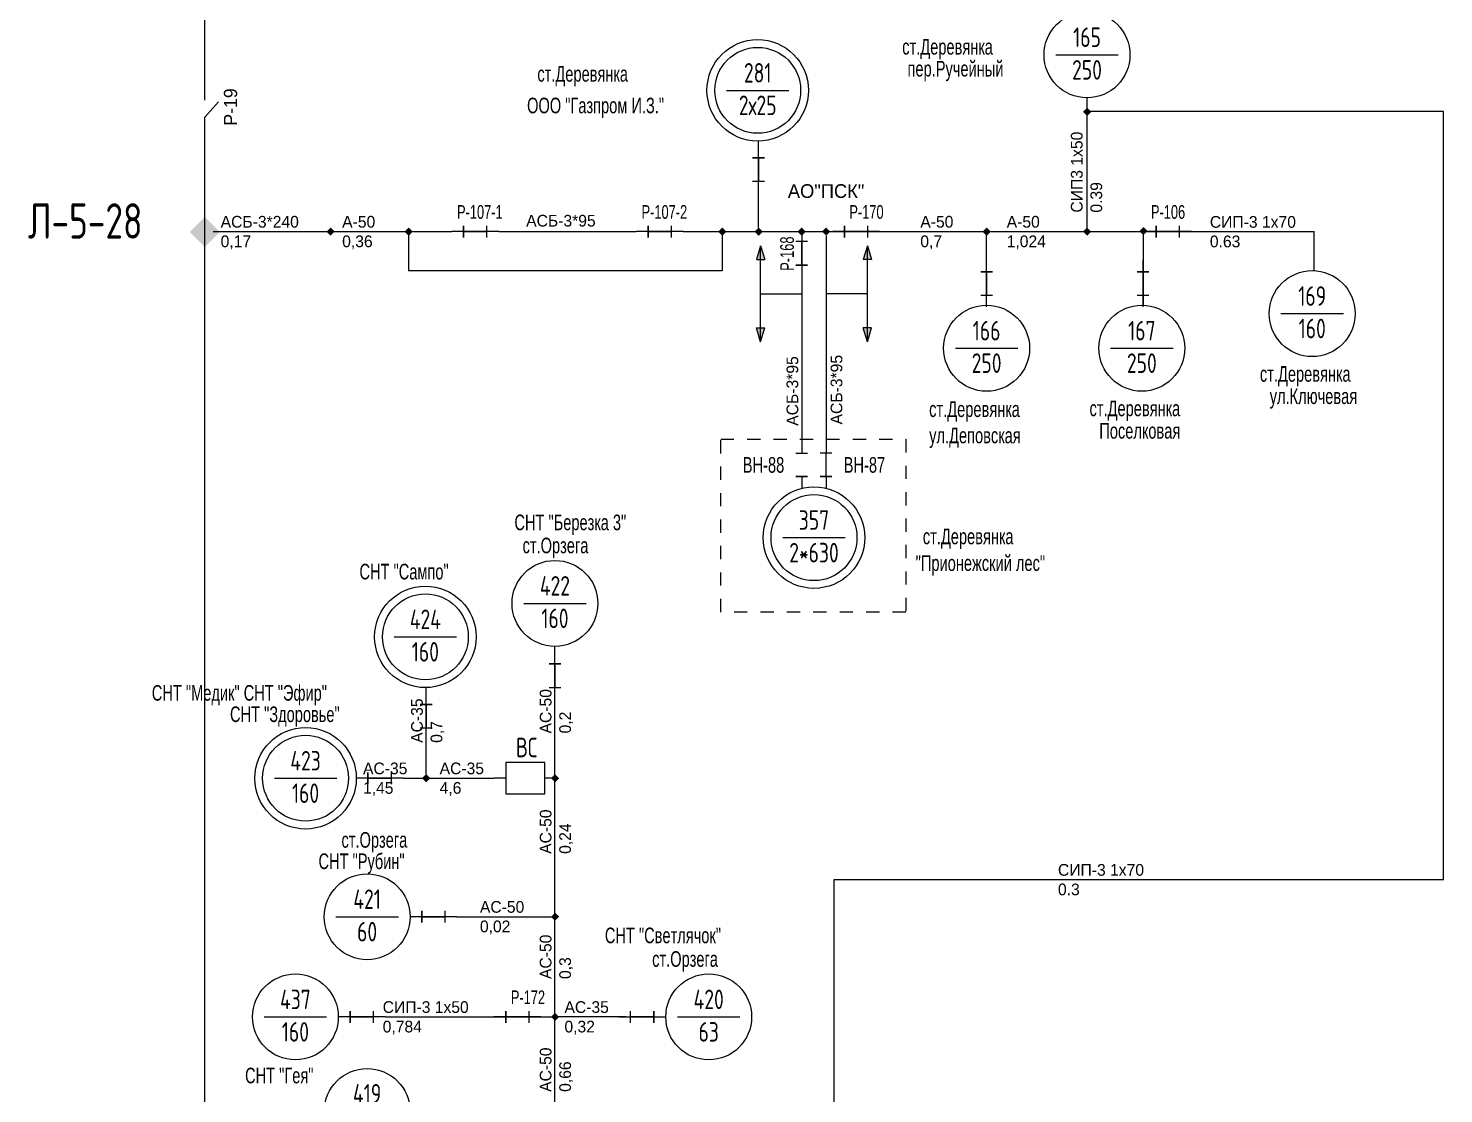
# Model space of a CAD drawing. Header units: millimetres. Extents: x 761 to 2477, y -1102 to -145.
# Drawn here: x 1440.3 to 1547.5, y -705.5 to -624.9 of the extents above; entities that cross this region are included whole.
import ezdxf
from ezdxf.enums import TextEntityAlignment as Align

# ---------------------------------------------------------------- set-up
doc = ezdxf.new("R2010")
doc.units = ezdxf.units.MM
doc.linetypes.add('JIS_02_1.0', pattern=[2, 1, -1])
for name, color, linetype, lineweight in [('10_КВ', 250, 'Continuous', 18), ('АТРИБУТЫ', 7, 'Continuous', 13), ('РАЗЪЕД_РУБИЛЬН', 150, 'Continuous', 13), ('ТЕКСТ', 7, 'Continuous', 13)]:
    doc.layers.add(name, color=color, linetype=linetype, lineweight=lineweight)
doc.layers.add('СХ_ОПЕРАТИВНАЯ', color=10, linetype='Continuous')
doc.layers.add('ШУНТ_РАЗЪЕД', color=161, linetype='Continuous')
doc.styles.add('ATTRIB', font='txt.shx', dxfattribs={"width": 0.7, "height": 5})
doc.styles.add('ТЕКСТ_МОДЕЛИ', font='txt.shx', dxfattribs={"width": 0.7, "height": 5})

# ---------------------------------------------------------------- blocks, each defined once
blk = doc.blocks.new('ОТВЕТВЛЕНИЕ')
at = {"color": 0, "linetype": 'ByBlock'}
blk.add_solid([(0, 1.06), (1.06, 0), (-1.06, 0), (0, -1.06)], dxfattribs=at)
blk = doc.blocks.new('ТРАНСФ_ПОДСТ')
at = {"color": 7}
blk.add_line((-8, -11), (8, -11), dxfattribs=at)
at = {"color": 0}
blk.add_circle((0, -11), 11, dxfattribs=at)
at = {"layer": 'АТРИБУТЫ', "style": 'ATTRIB', "width": 0.7, "flags": 4}
for tag, p in [('OBOZN', (0, -9)), ('MOCHNOCT', (0, -17.33))]:
    blk.add_attdef(tag, text='', height=5, dxfattribs=at).set_placement(p, align=Align.CENTER)
at = {"layer": 'АТРИБУТЫ', "style": 'ТЕКСТ_МОДЕЛИ', "width": 0.7}
blk.add_attdef('MESTO_1', text='', height=5, dxfattribs=at).set_placement((14, -11), align=Align.BOTTOM_LEFT)
blk.add_attdef('MESTO_2', text='', height=5, dxfattribs=at).set_placement((14, -12), align=Align.TOP_LEFT)
blk = doc.blocks.new('ВЫКЛ_НАГРУЗКИ')
at = {"color": 0, "linetype": 'ByBlock'}
for p, q in [((0, 0), (0, -3)), ((0, -9), (0, -12))]:
    blk.add_line(p, q, dxfattribs=at)
at = {"layer": 'РАЗЪЕД_РУБИЛЬН', "color": 0, "linetype": 'ByBlock'}
blk.add_line((-1.5, -3), (1.5, -3), dxfattribs=at)
at = {"layer": 'СХ_ОПЕРАТИВНАЯ', "color": 0, "linetype": 'ByBlock'}
blk.add_line((-1.5, -9), (1.5, -9), dxfattribs=at)
at = {"layer": 'РАЗЪЕД_РУБИЛЬН', "color": 7, "style": 'ATTRIB', "width": 0.7}
blk.add_attdef('ДИСП_НОМ', text='', height=5, dxfattribs=at).set_placement((-4.75, -6), align=Align.MIDDLE_RIGHT)
at = {"layer": 'РАЗЪЕД_РУБИЛЬН', "color": 7, "style": 'ATTRIB', "width": 0.7, "flags": 1}
blk.add_attdef('КОД', text='', height=5, dxfattribs=at).set_placement((-4.75, -12), align=Align.MIDDLE_RIGHT)
blk = doc.blocks.new('РАЗЪЕДИНИТЕЛЬ')
at = {"color": 0, "linetype": 'ByBlock'}
for p, q in [((0, 0), (0, -3)), ((0, -9), (0, -12))]:
    blk.add_line(p, q, dxfattribs=at)
at = {"layer": 'РАЗЪЕД_РУБИЛЬН', "color": 0, "linetype": 'ByBlock'}
blk.add_line((-1.5, -3), (1.5, -3), dxfattribs=at)
at = {"layer": 'СХ_ОПЕРАТИВНАЯ', "color": 0, "linetype": 'ByBlock'}
blk.add_line((-1.5, -9), (1.5, -9), dxfattribs=at)
at = {"layer": 'ШУНТ_РАЗЪЕД', "color": 0}
blk.add_line((0, -3), (0, -9), dxfattribs=at)
at = {"layer": 'РАЗЪЕД_РУБИЛЬН', "color": 7, "style": 'ATTRIB', "width": 0.7}
blk.add_attdef('ДИСП_НОМ', text='', height=5, dxfattribs=at).set_placement((-4.75, -6), align=Align.MIDDLE_RIGHT)
at = {"layer": 'РАЗЪЕД_РУБИЛЬН', "color": 7, "style": 'ATTRIB', "width": 0.7, "flags": 1}
blk.add_attdef('КОД', text='', height=5, dxfattribs=at).set_placement((-4.75, -12), align=Align.MIDDLE_RIGHT)
blk = doc.blocks.new('ВЫКЛЮЧАТЕЛЬ')
at = {"color": 0, "linetype": 'ByBlock'}
for p, q in [((0, 0), (0, -3)), ((0, -13), (0, -16))]:
    blk.add_line(p, q, dxfattribs=at)
blk.add_lwpolyline([(-4, -3), (4, -3), (4, -13), (-4, -13)], close=True, dxfattribs=at)
at = {"layer": 'АТРИБУТЫ', "style": 'ATTRIB', "width": 0.7}
blk.add_attdef('ДИСП_НОМ', text='', height=5, dxfattribs=at).set_placement((-6, -8), align=Align.MIDDLE_RIGHT)
at = {"layer": 'АТРИБУТЫ', "style": 'ATTRIB', "width": 0.7, "flags": 1}
blk.add_attdef('КОД', text='', height=5, dxfattribs=at).set_placement((-6, -14), align=Align.MIDDLE_RIGHT)
blk = doc.blocks.new('ПРИСОЕД_ШИНЕ')
at = {"color": 0}
blk.add_solid([(0, 2.12), (2.12, 0), (-2.12, 0), (0, -2.12)], dxfattribs=at)
at = {"layer": 'АТРИБУТЫ', "style": 'ATTRIB', "width": 0.7}
blk.add_attdef('ДИСП_НОМ', text='', height=5, dxfattribs=at).set_placement((0, 3.12), align=Align.CENTER)

msp = doc.modelspace()

# ---------------------------------------------------------------- hatches: boundary and pattern name
at = {"layer": '10_КВ'}
h = msp.add_hatch(color=7, dxfattribs=at)
h.paths.add_polyline_path([(1495.75, -641.33), (1495.75, -642.36), (1496.06, -642.36)])
h.paths.add_polyline_path([(1495.75, -641.33), (1495.44, -642.36), (1495.75, -642.36)])
h.paths.add_polyline_path([(1496.06, -647.55), (1495.75, -647.55), (1495.75, -648.59)])
h.paths.add_polyline_path([(1495.75, -647.55), (1495.44, -647.55), (1495.75, -648.59)])
h = msp.add_hatch(color=7, dxfattribs=at)
h.paths.add_polyline_path([(1503.83, -641.33), (1503.83, -642.36), (1503.51, -642.36)])
h.paths.add_polyline_path([(1503.83, -641.33), (1504.14, -642.36), (1503.83, -642.36)])
h.paths.add_polyline_path([(1503.51, -647.55), (1503.83, -647.55), (1503.83, -648.59)])
h.paths.add_polyline_path([(1503.83, -647.55), (1504.14, -647.55), (1503.83, -648.59)])

# ---------------------------------------------------------------- linework, layer by layer
at = {"layer": '10_КВ', "color": 7, "ltscale": 100}
for p, q in [((1453.68, -630.31), (1453.68, -527.97)), ((1453.68, -631.61), (1454.7, -630.44)), ((1453.68, -730.02), (1453.68, -631.61)), ((1519.09, -640.26), (1524.71, -640.26)), ((1524.71, -640.26), (1524.71, -645.83)), ((1524.71, -640.26), (1537.67, -640.26)), ((1537.67, -643.23), (1537.67, -640.26)), ((1480.18, -729.39), (1480.18, -671.64)), ((1468.68, -681.62), (1475.58, -681.62)), ((1472.75, -692.1), (1480.18, -692.1)), ((1467.33, -699.68), (1480.18, -699.68)), ((1485.56, -699.68), (1480.18, -699.68))]:
    msp.add_line(p, q, dxfattribs=at)
at = {"layer": '10_КВ', "color": 7}
for p, q in [((1520.46, -640.26), (1520.46, -630.14)), ((1547.46, -631.17), (1520.46, -631.17)), ((1495.59, -639.95), (1495.59, -633.44)), ((1454.3, -640.26), (1463.18, -640.26)), ((1463.18, -640.26), (1469.09, -640.26)), ((1469.09, -640.26), (1469.09, -643.22)), ((1469.41, -640.26), (1472.37, -640.26)), ((1475.92, -640.26), (1486.34, -640.26)), ((1489.89, -640.26), (1492.85, -640.26)), ((1492.85, -640.26), (1492.85, -643.22)), ((1492.85, -640.26), (1501.03, -640.26)), ((1498.86, -640.58), (1498.86, -656.13)), ((1500.71, -640.58), (1500.71, -656.13)), ((1501.03, -640.26), (1512.86, -640.26)), ((1512.86, -645.83), (1512.86, -640.26)), ((1513.18, -640.26), (1519.09, -640.26)), ((1495.75, -641.33), (1495.44, -642.36)), ((1495.75, -648.59), (1495.75, -641.33)), ((1495.75, -641.33), (1496.06, -642.36)), ((1503.83, -641.33), (1503.51, -642.36)), ((1503.83, -648.59), (1503.83, -641.33)), ((1503.83, -641.33), (1504.14, -642.36)), ((1495.44, -642.36), (1496.06, -642.36)), ((1504.14, -642.36), (1503.51, -642.36)), ((1492.85, -643.22), (1469.09, -643.22)), ((1495.75, -644.96), (1498.86, -644.96)), ((1503.83, -644.96), (1500.71, -644.96)), ((1495.75, -648.59), (1495.44, -647.55)), ((1495.44, -647.55), (1496.06, -647.55)), ((1495.75, -648.59), (1496.06, -647.55)), ((1503.83, -648.59), (1503.51, -647.55)), ((1504.14, -647.55), (1503.51, -647.55)), ((1503.83, -648.59), (1504.14, -647.55)), ((1500.71, -658.79), (1500.71, -657.02)), ((1470.43, -681.31), (1470.43, -674.79))]:
    msp.add_line(p, q, dxfattribs=at)
at = {"layer": '10_КВ', "color": 7, "ltscale": 100}
msp.add_lwpolyline([(1501.33, -722.23), (1501.33, -689.28), (1547.46, -689.28), (1547.46, -631.17)], dxfattribs=at)
at = {"layer": '10_КВ', "linetype": 'JIS_02_1.0'}
msp.add_lwpolyline([(1506.74, -655.97), (1506.74, -669.04), (1492.73, -669.04), (1492.73, -655.97)], close=True, dxfattribs=at)
at = {"layer": '10_КВ', "color": 7}
for centre in [(1495.53, -629.57), (1499.79, -663.41), (1470.37, -670.92), (1461.3, -681.62)]:
    msp.add_circle(centre, 3.84, dxfattribs=at)

# ---------------------------------------------------------------- block references
ref = msp.add_blockref('ТРАНСФ_ПОДСТ', (1520.46, -623.63), dxfattribs=dict(at, xscale=0.295705961708383, yscale=0.295705961708383, zscale=0.295705961708383))
ref.add_attrib('MESTO_1', 'ст.Деревянка', dxfattribs={"layer": 'АТРИБУТЫ', "height": 1.1828, "width": 0.7}).set_placement((1506.47, -627.22), align=Align.BOTTOM_LEFT)
ref.add_attrib('MESTO_2', 'пер.Ручейный', dxfattribs={"layer": 'АТРИБУТЫ', "height": 1.1828, "width": 0.7}).set_placement((1506.87, -627.34), align=Align.TOP_LEFT)
ref.add_attrib('OBOZN', '165', dxfattribs={"layer": 'АТРИБУТЫ', "height": 1.479, "style": 'ATTRIB', "width": 0.7, "flags": 4}).set_placement((1520.46, -626.29), align=Align.CENTER)
ref.add_attrib('MOCHNOCT', '250', dxfattribs={"layer": 'АТРИБУТЫ', "height": 1.479, "style": 'ATTRIB', "width": 0.7, "flags": 4}).set_placement((1520.46, -628.76), align=Align.CENTER)
ref = msp.add_blockref('ТРАНСФ_ПОДСТ', (1495.53, -626.32), dxfattribs=dict(at, xscale=0.2953635526490679, yscale=0.2953635526490679, zscale=0.2953635526490679))
ref.add_attrib('MESTO_1', 'ООО "Газпром И.З."', dxfattribs={"layer": 'АТРИБУТЫ', "height": 1.1815, "width": 0.7}).set_placement((1478.07, -631.66), align=Align.BOTTOM_LEFT)
ref.add_attrib('MESTO_2', 'ст.Деревянка', dxfattribs={"layer": 'АТРИБУТЫ', "height": 1.1815, "width": 0.7}).set_placement((1478.85, -627.73), align=Align.TOP_LEFT)
ref.add_attrib('OBOZN', '281', dxfattribs={"layer": 'АТРИБУТЫ', "height": 1.477, "style": 'ATTRIB', "width": 0.7, "flags": 4}).set_placement((1495.53, -628.98), align=Align.CENTER)
ref.add_attrib('MOCHNOCT', '2х25', dxfattribs={"layer": 'АТРИБУТЫ', "height": 1.477, "style": 'ATTRIB', "width": 0.7, "flags": 4}).set_placement((1495.53, -631.44), align=Align.CENTER)
for p, xscale, yscale, zscale in [((1520.47, -631.19), 0.295705961708383, 0.295705961708383, 0.295705961708383), ((1463.19, -640.26), 0.295705961708383, 0.295705961708383, 0.295705961708383), ((1469.1, -640.26), 0.295705961708383, 0.295705961708383, 0.295705961708383), ((1492.86, -640.26), 0.295705961708383, 0.295705961708383, 0.295705961708383), ((1495.6, -640.26), 0.295705961708383, 0.295705961708383, 0.295705961708383), ((1498.86, -640.26), 0.295705961708383, 0.295705961708383, 0.295705961708383), ((1500.71, -640.26), 0.295705961708383, 0.295705961708383, 0.295705961708383), ((1512.87, -640.26), 0.295705961708383, 0.295705961708383, 0.295705961708383), ((1520.47, -640.26), 0.295705961708383, 0.295705961708383, 0.295705961708383), ((1524.73, -640.22), 0.295705961708383, 0.295705961708383, 0.295705961708383), ((1470.43, -681.62), 0.2953635526490679, 0.2953635526490679, 0.2953635526490679), ((1480.19, -681.62), 0.2953635526490679, 0.2953635526490679, 0.2953635526490679), ((1480.19, -692.1), 0.2953635526490679, 0.2953635526490679, 0.2953635526490679), ((1480.19, -699.68), 0.2953635526490679, 0.2953635526490679, 0.2953635526490679), ((1480.19, -699.68), 0.2953635526490679, 0.2953635526490679, 0.2953635526490679)]:
    msp.add_blockref('ОТВЕТВЛЕНИЕ', p, dxfattribs=dict(at, xscale=xscale, yscale=yscale, zscale=zscale))
at = {"layer": '10_КВ', "color": 7, "yscale": 0.2953635526490679, "zscale": 0.2953635526490679}
for p, xscale, rotation in [((1495.59, -637.33), -0.2953635526490679, 180), ((1512.86, -645.96), -0.2953635526490679, 180), ((1524.71, -645.96), -0.2953635526490679, 180), ((1480.18, -675.63), -0.2953635526490679, 180), ((1470.43, -678.69), -0.2953635526490679, 180), ((1468.68, -681.62), -0.2953635526490679, 270), ((1472.75, -692.1), -0.2953635526490679, 270), ((1467.33, -699.68), -0.2953635526490679, 270), ((1485.02, -699.68), 0.2953635526490679, 90)]:
    msp.add_blockref('РАЗЪЕДИНИТЕЛЬ', p, dxfattribs=dict(at, xscale=xscale, rotation=rotation))
at = {"layer": '10_КВ', "linetype": 'Continuous'}
ref = msp.add_blockref('ПРИСОЕД_ШИНЕ', (1453.68, -640.29), dxfattribs=dict(at, xscale=0.535265280000167, yscale=0.535265280000167, zscale=0.535265280000167))
ref.add_attrib('ДИСП_НОМ', 'Л-5-28', dxfattribs={"layer": 'АТРИБУТЫ', "height": 2.676, "style": 'ATTRIB', "width": 0.7}).set_placement((1444.62, -640.79), align=Align.CENTER)
at = {"layer": '10_КВ', "color": 7}
ref = msp.add_blockref('ТРАНСФ_ПОДСТ', (1537.51, -643.21), dxfattribs=dict(at, xscale=0.295705961708383, yscale=0.295705961708383, zscale=0.295705961708383))
ref.add_attrib('MESTO_1', 'ст.Деревянка', dxfattribs={"layer": 'АТРИБУТЫ', "height": 1.1828, "width": 0.7}).set_placement((1533.55, -651.97), align=Align.BOTTOM_LEFT)
ref.add_attrib('MESTO_2', 'ул.Ключевая', dxfattribs={"layer": 'АТРИБУТЫ', "height": 1.1828, "width": 0.7}).set_placement((1534.29, -652.12), align=Align.TOP_LEFT)
ref.add_attrib('OBOZN', '169', dxfattribs={"layer": 'АТРИБУТЫ', "height": 1.479, "style": 'ATTRIB', "width": 0.7, "flags": 4}).set_placement((1537.51, -645.87), align=Align.CENTER)
ref.add_attrib('MOCHNOCT', '160', dxfattribs={"layer": 'АТРИБУТЫ', "height": 1.479, "style": 'ATTRIB', "width": 0.7, "flags": 4}).set_placement((1537.51, -648.33), align=Align.CENTER)
ref = msp.add_blockref('ТРАНСФ_ПОДСТ', (1512.86, -645.83), dxfattribs=dict(at, xscale=0.295705961708383, yscale=0.295705961708383, zscale=0.295705961708383))
ref.add_attrib('MESTO_1', 'ст.Деревянка', dxfattribs={"layer": 'АТРИБУТЫ', "height": 1.1828, "width": 0.7}).set_placement((1508.51, -654.64), align=Align.BOTTOM_LEFT)
ref.add_attrib('MESTO_2', 'ул.Деповская', dxfattribs={"layer": 'АТРИБУТЫ', "height": 1.1828, "width": 0.7}).set_placement((1508.51, -655.09), align=Align.TOP_LEFT)
ref.add_attrib('OBOZN', '166', dxfattribs={"layer": 'АТРИБУТЫ', "height": 1.479, "style": 'ATTRIB', "width": 0.7, "flags": 4}).set_placement((1512.86, -648.49), align=Align.CENTER)
ref.add_attrib('MOCHNOCT', '250', dxfattribs={"layer": 'АТРИБУТЫ', "height": 1.479, "style": 'ATTRIB', "width": 0.7, "flags": 4}).set_placement((1512.86, -650.95), align=Align.CENTER)
ref = msp.add_blockref('ТРАНСФ_ПОДСТ', (1524.61, -645.83), dxfattribs=dict(at, xscale=0.295705961708383, yscale=0.295705961708383, zscale=0.295705961708383))
ref.add_attrib('MESTO_1', 'ст.Деревянка', dxfattribs={"layer": 'АТРИБУТЫ', "height": 1.1828, "width": 0.7}).set_placement((1520.65, -654.58), align=Align.BOTTOM_LEFT)
ref.add_attrib('MESTO_2', 'Поселковая', dxfattribs={"layer": 'АТРИБУТЫ', "height": 1.183, "width": 0.7}).set_placement((1521.39, -654.74), align=Align.TOP_LEFT)
ref.add_attrib('OBOZN', '167', dxfattribs={"layer": 'АТРИБУТЫ', "height": 1.479, "style": 'ATTRIB', "width": 0.7, "flags": 4}).set_placement((1524.61, -648.49), align=Align.CENTER)
ref.add_attrib('MOCHNOCT', '250', dxfattribs={"layer": 'АТРИБУТЫ', "height": 1.479, "style": 'ATTRIB', "width": 0.7, "flags": 4}).set_placement((1524.61, -650.95), align=Align.CENTER)
ref = msp.add_blockref('ВЫКЛ_НАГРУЗКИ', (1498.86, -656.13), dxfattribs=dict(at, xscale=0.295705961708383, yscale=0.295705961708383, zscale=0.295705961708383))
ref.add_attrib('ДИСП_НОМ', 'ВН-88', dxfattribs={"layer": 'РАЗЪЕД_РУБИЛЬН', "color": 7, "height": 1.183, "width": 0.7}).set_placement((1495.97, -658.5), align=Align.CENTER)
ref = msp.add_blockref('ВЫКЛ_НАГРУЗКИ', (1500.71, -656.13), dxfattribs=dict(at, xscale=-0.2957059617085008, yscale=0.2957059617084935, zscale=0.2957059617084946))
ref.add_attrib('ДИСП_НОМ', 'ВН-87', dxfattribs={"layer": 'РАЗЪЕД_РУБИЛЬН', "color": 7, "height": 1.183, "width": 0.7}).set_placement((1503.61, -658.5), align=Align.CENTER)
ref = msp.add_blockref('ТРАНСФ_ПОДСТ', (1499.79, -660.16), dxfattribs=dict(at, xscale=0.295705961708383, yscale=0.295705961708383, zscale=0.295705961708383))
ref.add_attrib('MESTO_1', 'ст.Деревянка', dxfattribs={"layer": 'АТРИБУТЫ', "height": 1.1828, "width": 0.7}).set_placement((1508.03, -664.27), align=Align.BOTTOM_LEFT)
ref.add_attrib('MESTO_2', '"Прионежский лес"', dxfattribs={"layer": 'АТРИБУТЫ', "height": 1.1828, "width": 0.7}).set_placement((1507.49, -664.75), align=Align.TOP_LEFT)
ref.add_attrib('OBOZN', '357', dxfattribs={"layer": 'АТРИБУТЫ', "height": 1.479, "style": 'ATTRIB', "width": 0.7, "flags": 4}).set_placement((1499.79, -662.82), align=Align.CENTER)
ref.add_attrib('MOCHNOCT', '2*630', dxfattribs={"layer": 'АТРИБУТЫ', "height": 1.479, "style": 'ATTRIB', "width": 0.7, "flags": 4}).set_placement((1499.79, -665.29), align=Align.CENTER)
ref = msp.add_blockref('ТРАНСФ_ПОДСТ', (1480.18, -665.14), dxfattribs=dict(at, xscale=0.2953635526490679, yscale=0.2953635526490679, zscale=0.2953635526490679))
ref.add_attrib('MESTO_1', 'ст.Орзега', dxfattribs={"layer": 'АТРИБУТЫ', "height": 1.181, "width": 0.7}).set_placement((1477.73, -664.95), align=Align.BOTTOM_LEFT)
ref.add_attrib('MESTO_2', 'СНТ "Березка 3"', dxfattribs={"layer": 'АТРИБУТЫ', "height": 1.1815, "width": 0.7}).set_placement((1477.11, -661.67), align=Align.TOP_LEFT)
ref.add_attrib('OBOZN', '422', dxfattribs={"layer": 'АТРИБУТЫ', "height": 1.477, "style": 'ATTRIB', "width": 0.7, "flags": 4}).set_placement((1480.18, -667.8), align=Align.CENTER)
ref.add_attrib('MOCHNOCT', '160', dxfattribs={"layer": 'АТРИБУТЫ', "height": 1.477, "style": 'ATTRIB', "width": 0.7, "flags": 4}).set_placement((1480.18, -670.26), align=Align.CENTER)
ref = msp.add_blockref('ТРАНСФ_ПОДСТ', (1470.37, -667.67), dxfattribs=dict(at, xscale=0.2953635526490679, yscale=0.2953635526490679, zscale=0.2953635526490679))
ref.add_attrib('MESTO_1', 'СНТ "Сампо"', dxfattribs={"layer": 'АТРИБУТЫ', "height": 1.1815, "width": 0.7}).set_placement((1465.38, -666.93), align=Align.BOTTOM_LEFT)
ref.add_attrib('OBOZN', '424', dxfattribs={"layer": 'АТРИБУТЫ', "height": 1.477, "style": 'ATTRIB', "width": 0.7, "flags": 4}).set_placement((1470.37, -670.33), align=Align.CENTER)
ref.add_attrib('MOCHNOCT', '160', dxfattribs={"layer": 'АТРИБУТЫ', "height": 1.477, "style": 'ATTRIB', "width": 0.7, "flags": 4}).set_placement((1470.37, -672.79), align=Align.CENTER)
ref = msp.add_blockref('ТРАНСФ_ПОДСТ', (1461.3, -678.37), dxfattribs=dict(at, xscale=0.2953635526490679, yscale=0.2953635526490679, zscale=0.2953635526490679))
ref.add_attrib('MESTO_1', 'СНТ "Здоровье"', dxfattribs={"layer": 'АТРИБУТЫ', "height": 1.1815, "width": 0.7}).set_placement((1455.58, -677.72), align=Align.BOTTOM_LEFT)
ref.add_attrib('MESTO_2', 'СНТ "Медик" СНТ "Эфир"', dxfattribs={"layer": 'АТРИБУТЫ', "height": 1.1815, "width": 0.7}).set_placement((1449.66, -674.57), align=Align.TOP_LEFT)
ref.add_attrib('OBOZN', '423', dxfattribs={"layer": 'АТРИБУТЫ', "height": 1.477, "style": 'ATTRIB', "width": 0.7, "flags": 4}).set_placement((1461.3, -681.03), align=Align.CENTER)
ref.add_attrib('MOCHNOCT', '160', dxfattribs={"layer": 'АТРИБУТЫ', "height": 1.477, "style": 'ATTRIB', "width": 0.7, "flags": 4}).set_placement((1461.3, -683.49), align=Align.CENTER)
ref = msp.add_blockref('ВЫКЛЮЧАТЕЛЬ', (1480.3, -681.62), dxfattribs=dict(at, xscale=-0.2953635526491784, yscale=0.2953635526491784, zscale=0.2953635526491793, rotation=270))
ref.add_attrib('ДИСП_НОМ', 'ВС', dxfattribs={"layer": 'АТРИБУТЫ', "height": 1.477, "style": 'ATTRIB', "width": 0.7}).set_placement((1478.85, -679.29), align=Align.MIDDLE_RIGHT)
ref = msp.add_blockref('ТРАНСФ_ПОДСТ', (1465.96, -688.85), dxfattribs=dict(at, xscale=0.2953635526490679, yscale=0.2953635526490679, zscale=0.2953635526490679))
ref.add_attrib('MESTO_1', 'ст.Орзега', dxfattribs={"layer": 'АТРИБУТЫ', "height": 1.181, "width": 0.7}).set_placement((1464.02, -687.23), align=Align.BOTTOM_LEFT)
ref.add_attrib('MESTO_2', 'СНТ "Рубин"', dxfattribs={"layer": 'АТРИБУТЫ', "height": 1.1815, "width": 0.7}).set_placement((1462.28, -687.31), align=Align.TOP_LEFT)
ref.add_attrib('OBOZN', '421', dxfattribs={"layer": 'АТРИБУТЫ', "height": 1.477, "style": 'ATTRIB', "width": 0.7, "flags": 4}).set_placement((1465.96, -691.51), align=Align.CENTER)
ref.add_attrib('MOCHNOCT', '60', dxfattribs={"layer": 'АТРИБУТЫ', "height": 1.477, "style": 'ATTRIB', "width": 0.7, "flags": 4}).set_placement((1465.96, -693.97), align=Align.CENTER)
ref = msp.add_blockref('ТРАНСФ_ПОДСТ', (1491.82, -696.43), dxfattribs=dict(at, xscale=0.2953635526490679, yscale=0.2953635526490679, zscale=0.2953635526490679))
ref.add_attrib('MESTO_1', 'ст.Орзега', dxfattribs={"layer": 'АТРИБУТЫ', "height": 1.181, "width": 0.7}).set_placement((1487.54, -696.24), align=Align.BOTTOM_LEFT)
ref.add_attrib('MESTO_2', 'СНТ "Светлячок"', dxfattribs={"layer": 'АТРИБУТЫ', "height": 1.1815, "width": 0.7}).set_placement((1483.96, -692.92), align=Align.TOP_LEFT)
ref.add_attrib('OBOZN', '420', dxfattribs={"layer": 'АТРИБУТЫ', "height": 1.477, "style": 'ATTRIB', "width": 0.7, "flags": 4}).set_placement((1491.82, -699.09), align=Align.CENTER)
ref.add_attrib('MOCHNOCT', '63', dxfattribs={"layer": 'АТРИБУТЫ', "height": 1.477, "style": 'ATTRIB', "width": 0.7, "flags": 4}).set_placement((1491.82, -701.55), align=Align.CENTER)
ref = msp.add_blockref('ТРАНСФ_ПОДСТ', (1460.53, -696.43), dxfattribs=dict(at, xscale=0.2953635526490679, yscale=0.2953635526490679, zscale=0.2953635526490679))
ref.add_attrib('MESTO_2', 'СНТ "Гея"', dxfattribs={"layer": 'АТРИБУТЫ', "height": 1.181, "width": 0.7}).set_placement((1456.72, -703.52), align=Align.TOP_LEFT)
ref.add_attrib('OBOZN', '437', dxfattribs={"layer": 'АТРИБУТЫ', "height": 1.477, "style": 'ATTRIB', "width": 0.7, "flags": 4}).set_placement((1460.53, -699.09), align=Align.CENTER)
ref.add_attrib('MOCHNOCT', '160', dxfattribs={"layer": 'АТРИБУТЫ', "height": 1.477, "style": 'ATTRIB', "width": 0.7, "flags": 4}).set_placement((1460.53, -701.55), align=Align.CENTER)
ref = msp.add_blockref('ТРАНСФ_ПОДСТ', (1465.96, -703.58), dxfattribs=dict(at, xscale=0.2953635526490679, yscale=0.2953635526490679, zscale=0.2953635526490679))
ref.add_attrib('MESTO_1', 'ст.Орзега', dxfattribs={"layer": 'АТРИБУТЫ', "height": 1.181, "width": 0.7}).set_placement((1461.7, -712.01), align=Align.BOTTOM_LEFT)
ref.add_attrib('MESTO_2', 'СНТ "Медик"', dxfattribs={"layer": 'АТРИБУТЫ', "height": 1.1815, "width": 0.7}).set_placement((1461.11, -712.37), align=Align.TOP_LEFT)
ref.add_attrib('OBOZN', '419', dxfattribs={"layer": 'АТРИБУТЫ', "height": 1.477, "style": 'ATTRIB', "width": 0.7, "flags": 4}).set_placement((1465.96, -706.23), align=Align.CENTER)
ref.add_attrib('MOCHNOCT', '100', dxfattribs={"layer": 'АТРИБУТЫ', "height": 1.477, "style": 'ATTRIB', "width": 0.7, "flags": 4}).set_placement((1465.96, -708.7), align=Align.CENTER)
at = {"layer": 'РАЗЪЕД_РУБИЛЬН'}
ref = msp.add_blockref('РАЗЪЕДИНИТЕЛЬ', (1475.92, -640.26), dxfattribs=dict(at, xscale=-0.295705961708383, yscale=0.295705961708383, zscale=0.295705961708383, rotation=270))
ref.add_attrib('ДИСП_НОМ', 'Р-107-1', dxfattribs={"color": 7, "height": 1.037, "width": 0.7}).set_placement((1476.22, -638.77), align=Align.MIDDLE_RIGHT)
ref = msp.add_blockref('РАЗЪЕДИНИТЕЛЬ', (1489.89, -640.26), dxfattribs=dict(at, xscale=-0.295705961708383, yscale=0.295705961708383, zscale=0.295705961708383, rotation=270))
ref.add_attrib('ДИСП_НОМ', 'Р-107-2', dxfattribs={"color": 7, "height": 1.037, "width": 0.7}).set_placement((1490.19, -638.77), align=Align.MIDDLE_RIGHT)
ref = msp.add_blockref('РАЗЪЕДИНИТЕЛЬ', (1504.76, -640.26), dxfattribs=dict(at, xscale=-0.295705961708383, yscale=0.295705961708383, zscale=0.295705961708383, rotation=270))
ref.add_attrib('ДИСП_НОМ', 'Р-170', dxfattribs={"color": 7, "height": 1.037, "width": 0.7}).set_placement((1505.06, -638.77), align=Align.MIDDLE_RIGHT)
ref = msp.add_blockref('РАЗЪЕДИНИТЕЛЬ', (1528.36, -640.26), dxfattribs=dict(at, xscale=-0.295705961708383, yscale=0.295705961708383, zscale=0.295705961708383, rotation=270))
ref.add_attrib('ДИСП_НОМ', 'Р-106', dxfattribs={"color": 7, "height": 1.037, "width": 0.7}).set_placement((1527.89, -638.77), align=Align.MIDDLE_RIGHT)
ref = msp.add_blockref('РАЗЪЕДИНИТЕЛЬ', (1498.86, -640.13), dxfattribs=dict(at, xscale=-0.2957059617085008, yscale=0.2957059617085008, zscale=0.2957059617085008))
ref.add_attrib('ДИСП_НОМ', 'Р-168', dxfattribs={"color": 7, "height": 1.037, "rotation": 90, "width": 0.7}).set_placement((1497.75, -640.63), align=Align.MIDDLE_RIGHT)
ref = msp.add_blockref('РАЗЪЕДИНИТЕЛЬ', (1479.11, -699.68), dxfattribs=dict(at, xscale=-0.295705961708383, yscale=0.295705961708383, zscale=0.295705961708383, rotation=270))
ref.add_attrib('ДИСП_НОМ', 'Р-172', dxfattribs={"color": 7, "height": 1.037, "width": 0.7}).set_placement((1479.43, -698.19), align=Align.MIDDLE_RIGHT)

# ---------------------------------------------------------------- texts
at = {"layer": 'ТЕКСТ', "color": 7, "attachment_point": 1, "rotation": 90}
for s, insert, char_height, width in [('Р-19', (1455.12, -632.24), 1, 6.1373), ('СИП3 1х50\\P0.39', (1519.24, -638.82), 0.887, 8.6935), ('АСБ-3*95', (1497.71, -654.95), 0.887, 8.0103), ('АСБ-3*95', (1501.05, -654.85), 0.887, 7.9041), ('АС-50\\P0,2', (1479.03, -678.23), 0.886, 4.9391), ('АС-35\\P0,7', (1469.29, -678.94), 0.886, 4.9391), ('АС-50\\P0,24', (1479.03, -687.34), 0.886, 4.9391), ('АС-50\\P0,3', (1479.03, -696.81), 0.886, 4.9391), ('АС-50\\P0,66', (1479.03, -705.35), 0.886, 4.9391)]:
    msp.add_mtext(s, dxfattribs=dict(at, insert=insert, char_height=char_height, width=width))
at = {"layer": 'ТЕКСТ', "color": 7, "attachment_point": 1}
for s, insert, char_height, width in [('АО"ПСК"', (1497.81, -636.67), 1.037, 24.8272), ('АСБ-3*240\\P0,17', (1454.87, -639.07), 0.887, 5.933), ('А-50\\P0,36', (1464.07, -639.07), 0.887, 5.933), ('АСБ-3*95', (1478, -638.99), 0.887, 5.933), ('А-50\\P0,7', (1507.84, -639.07), 0.887, 5.933), ('А-50\\P1,024', (1514.38, -639.07), 0.887, 5.933), ('СИП-3 1х70\\P0.63', (1529.76, -639.08), 0.887, 8.6935), ('АС-35\\P1,45', (1465.65, -680.43), 0.886, 11.6823), ('АС-35\\P4,6', (1471.45, -680.43), 0.886, 11.6823), ('СИП-3 1х70\\P0.3', (1518.26, -688.11), 0.887, 8.6935), ('АС-50\\P0,02', (1474.5, -690.91), 0.886, 11.6823), ('СИП-3 1х50\\P0,784', (1467.14, -698.49), 0.886, 11.6823), ('АС-35\\P0,32', (1480.9, -698.49), 0.886, 11.6823)]:
    msp.add_mtext(s, dxfattribs=dict(at, insert=insert, char_height=char_height, width=width))

doc.saveas('drawing.dxf')
